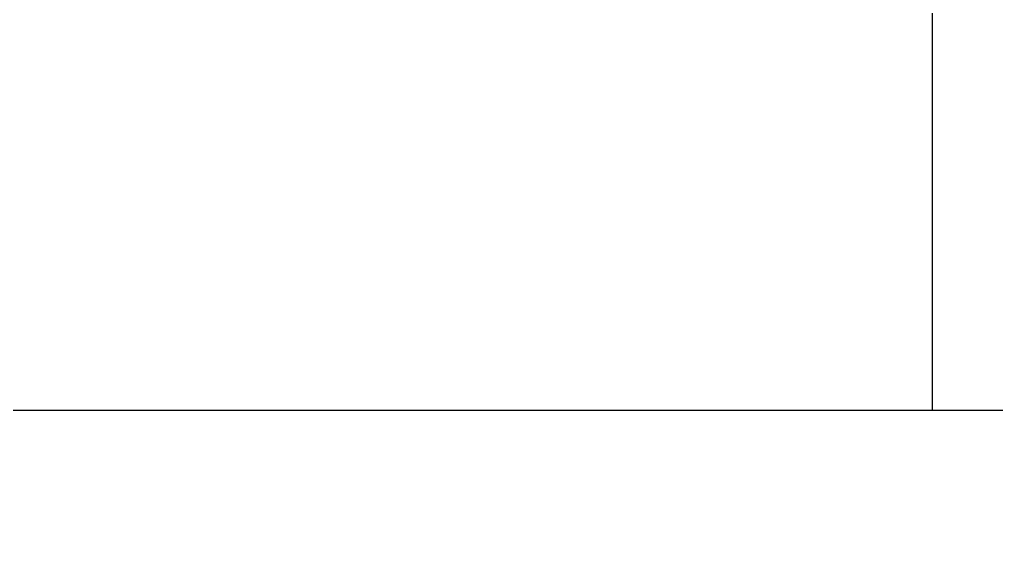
# Model space of a CAD drawing. Header units: millimetres. Extents: x 58411 to 366943, y -302717 to -95300.
# Drawn here: x 204028 to 206438, y -212451 to -211147 of the extents above; entities that cross this region are included whole.
import ezdxf

# ---------------------------------------------------------------- set-up
doc = ezdxf.new("R2010")
doc.units = ezdxf.units.MM
doc.header["$LTSCALE"] = 1000
doc.linetypes.add('HIDDEN', pattern=[0.375, 0.25, -0.125])
for name, color, linetype in [('A-Mur-Nuevo', 5, 'Continuous'), ('A-MURHATCH NUEVOS', 24, 'Continuous'), ('A-Muros', 3, 'Continuous')]:
    doc.layers.add(name, color=color, linetype=linetype)

msp = doc.modelspace()

# ---------------------------------------------------------------- linework, layer by layer
at = {"layer": 'A-Mur-Nuevo', "ltscale": 500}
msp.add_circle((204294.377, -216386.967), 40772.57, dxfattribs=at)
at = {"layer": 'A-MURHATCH NUEVOS', "color": 12, "linetype": 'HIDDEN', "ltscale": 250}
msp.add_lwpolyline([(206280.398, -212110.675), (206280.398, -206650.675)], dxfattribs=at)
at = {"layer": 'A-Muros'}
for points in [[(206325.701, -212110.675), (200036.577, -212110.675), (200036.577, -212350.675)], [(206325.701, -212110.675), (205175.701, -212110.675)], [(206074.737, -218030.366), (206074.737, -212550.366), (208028.912, -212550.366), (208028.912, -212110.675), (206325.701, -212110.675)]]:
    msp.add_lwpolyline(points, dxfattribs=at)

doc.saveas('drawing.dxf')
